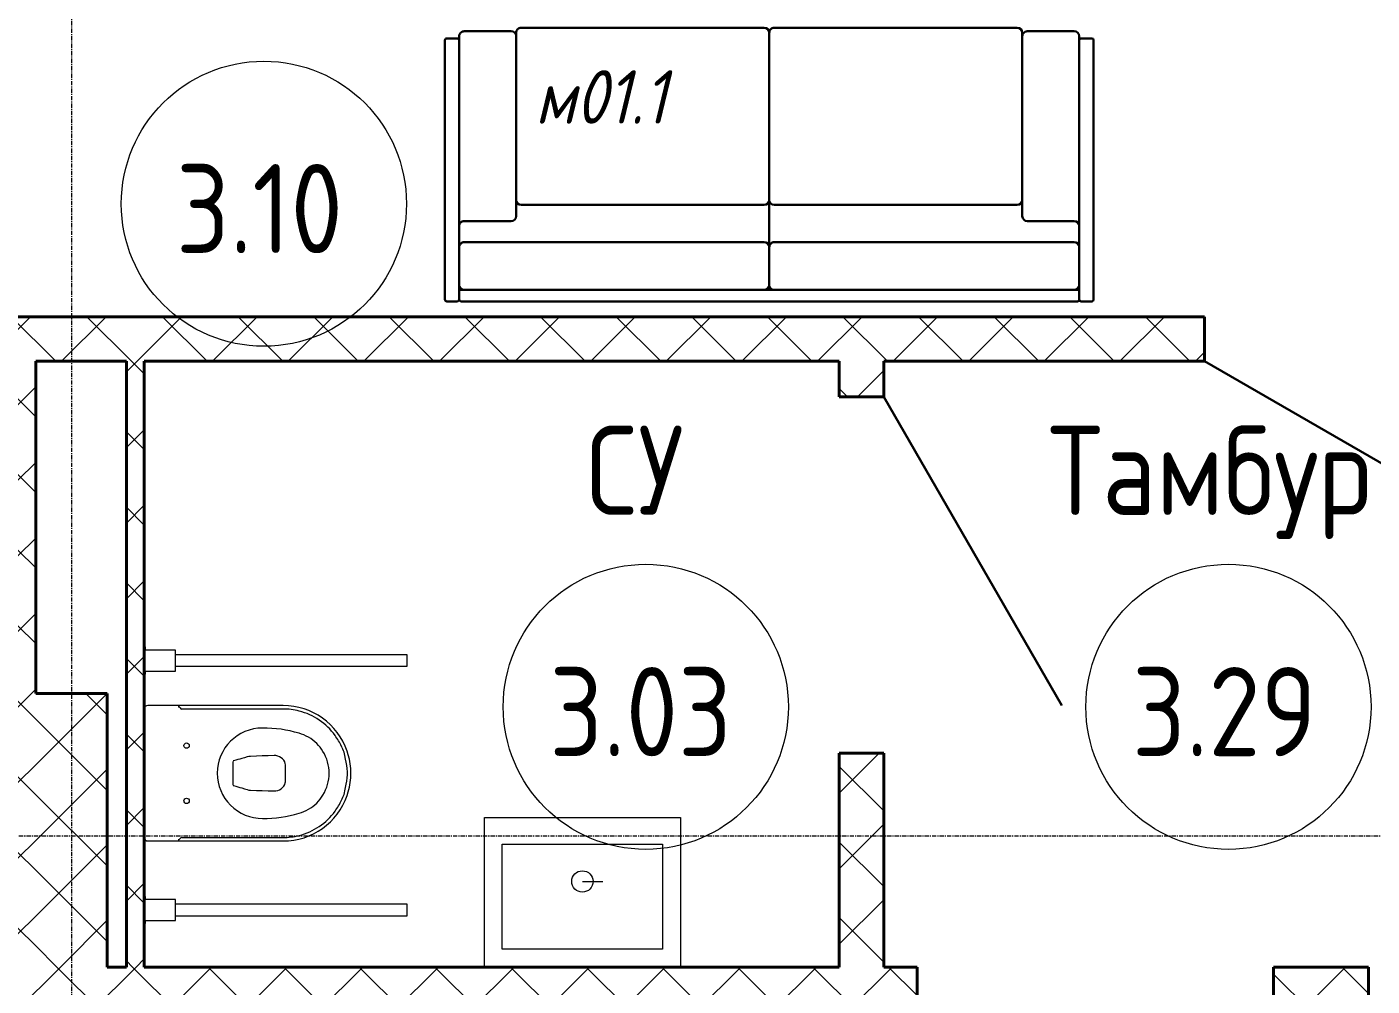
# Model space of a CAD drawing. Header units: millimetres. Extents: x -32954 to 151739, y -65671 to 56243.
# Drawn here: x -22575 to -18801, y -57614 to -54922 of the extents above; entities that cross this region are included whole.
import ezdxf

# ---------------------------------------------------------------- set-up
doc = ezdxf.new("R2010")
doc.units = ezdxf.units.MM
doc.linetypes.add('ADSK_Линия сетки', pattern=[21, 12, -3, 3, -3])
for name, color, linetype, lineweight in [('I-FURN-IDEN', 7, 'Continuous', 9), ('SANINDUSA', 7, 'Continuous', 9), ('Двери', 7, 'Continuous', 18), ('Марки помещений', 7, 'Continuous', 18), ('Обобщенные модели', 7, 'Continuous', 18), ('Оси', 7, 'Continuous', 9), ('Панель', 7, 'Continuous', 30), ('Сантехнические приборы', 7, 'Continuous', 18), ('Стены разрез', 7, 'Continuous', 40), ('ТХ_оборудование', 6, 'Continuous', 30)]:
    doc.layers.add(name, color=color, linetype=linetype, lineweight=lineweight)
doc.styles.add('GOST Common', font='GOST_Common.ttf', dxfattribs={"width": 0.9, "height": 250})
doc.styles.add('GOST Common_I', font='GOST_Common Italic.ttf', dxfattribs={"width": 0.9, "height": 150})
pattern_1 = [(45, (-1e-11, -50353.12), (-106.066, 106.066), []), (135, (-1e-11, -50353.12), (-106.066, -106.066), [])]

# ---------------------------------------------------------------- blocks, each defined once
blk = doc.blocks.new('AC_Дверь_Однопольная_ПВХ - 960х2080h В Вл П с доводчиком-240364-В_АР_ПЭ_03 Этаж')
at = {"layer": 'Панель'}
blk.add_line((-500, 62.5), (366, 562.5), dxfattribs=at)
blk = doc.blocks.new('ADSK_Умывальник со смесителем - Умывальник-V5-В_АР_ПЭ_03 Этаж')
at = {"layer": 'Сантехнические приборы'}
for p, q in [((-275, -420), (-275, 0)), ((-275, 0), (275, 0)), ((275, 0), (275, -420)), ((-225, -370), (-225, -75)), ((-225, -75), (225, -75)), ((225, -75), (225, -370)), ((0, -180), (57, -180)), ((225, -370), (-225, -370))]:
    blk.add_line(p, q, dxfattribs=at)
blk.add_circle((0, -180), 30, dxfattribs=at)
blk = doc.blocks.new('AC_Дверь_Однопольная_ДеревяннаяНаружная_ГОСТ24698-81 - 960х2080h ГЛ-654744-В_АР_ПЭ_03 Этаж')
at = {"layer": 'Панель'}
blk.add_line((500, 62.5), (-366, 562.5), dxfattribs=at)
blk = doc.blocks.new('Sanitary_Toilets_Sanindusa_New-WC-Care-F-D-Low-Level-Toilet - SanitaSimplesNewWccareDc129011004-757739-В_АР_ПЭ_03 Этаж')
at = {"layer": 'SANINDUSA'}
for p, q in [((72.9, 597.7), (62.7, 594.5)), ((187.3, 594.5), (177.1, 597.7)), ((-55.3, 415), (-55.3, 130.6)), ((305.3, 130.6), (305.3, 415))]:
    blk.add_line(p, q, dxfattribs=at)
at = {"layer": 'SANINDUSA', "flags": 128}
for points in [[(184.3, 585.8), (179.5, 587.2), (174.7, 588.2), (164.9, 590.1), (156, 591.9), (147.1, 593.4), (138.2, 594.7), (129.2, 595.6), (125, 595.9), (125.1, 595.9), (124.9, 595.9), (120.8, 595.6), (111.8, 594.7), (102.8, 593.4), (93.9, 591.8), (85.1, 590.1), (75.3, 588.2), (70.5, 587.2), (65.7, 585.8)], [(159.7, 275.1), (159.7, 275.2), (161.5, 281.8), (163.2, 288.2), (164.8, 293.5), (166.3, 298.6), (168.7, 306.3), (170.9, 313.7), (172, 318.5), (172.5, 323.7), (173, 340), (173.5, 356.3), (174.1, 372.8), (174.7, 389.3), (174.5, 394.7), (173.4, 400), (171.5, 405), (168.7, 409.6), (165.3, 413.5), (161.3, 416.8), (156.9, 419.2), (152.2, 420.7), (148.7, 421.3), (145.1, 421.5), (125, 421.4), (104.9, 421.5), (101.3, 421.3), (97.8, 420.7), (93.1, 419.2), (88.7, 416.8), (84.7, 413.5), (81.3, 409.6), (78.5, 405), (76.6, 400), (75.5, 394.7), (75.3, 389.3), (75.9, 372.8), (76.5, 356.3), (77, 340), (77.5, 323.7), (78, 318.5), (79.1, 313.7), (81.3, 306.3), (83.7, 298.6), (85.2, 293.5), (86.8, 288.2), (88.5, 281.8), (90.3, 275.2), (90.3, 275.1)], [(-65, 415), (-65, 165.2), (-65, 124.9), (-65, 35)], [(315, 35), (315, 124.9), (315, 165.2), (315, 415)], [(158.3, 275), (147.2, 274.8), (137.7, 274.7), (128.1, 274.6), (125, 274.6), (121.9, 274.6), (112.3, 274.7), (102.8, 274.8), (91.7, 275)]]:
    blk.add_lwpolyline(points, dxfattribs=at)
at = {"layer": 'SANINDUSA'}
for centre in [(47.5, 144), (202.5, 144)]:
    blk.add_circle(centre, 7.5, dxfattribs=at)
for centre, radius, start, end in [((125, 415), 190, 74.0853, 105.9147), ((125, 415), 190, 109.1388, 180), ((135.4, 400), 198.5, 115.5811, 126.0177), ((122.6, 428), 167.8, 109.8326, 115.7716), ((127.4, 428), 167.7, 64.2281, 70.1677), ((125, 415), 190, 0, 70.8612), ((114.6, 400), 198.5, 53.981, 64.4202), ((125, 415), 180.3, 126.1419, 165.506), ((125, 427), 117, 90, 121.5459), ((125, 427), 117, 58.4541, 90), ((125, 415), 180.3, 14.494, 53.8581), ((125, 427), 117, 135.5035, 163.7398), ((125, 427), 117, 121.5459, 135.5035), ((125, 427), 117, 44.4965, 58.4541), ((125, 427), 117, 16.2602, 44.4965), ((124.8, 415), 180.1, 165.4785, 179.9858), ((365, 357), 367, 163.7398, 180), ((-115, 357), 367, 0, 16.2602), ((125, 414.9), 180.3, 0.0208, 14.515), ((125, 357), 127, 180, 270), ((125, 357), 127, 270, 0), ((-61.6, 124.9), 3.44, 179.7156, 283.8439), ((-55.9, 121.9), 4.87, 120.6298, 184.2515), ((-60.2, 130.7), 4.95, 292.1319, 359.6178), ((310.2, 130.7), 4.95, 180.3822, 247.8681), ((305.9, 121.9), 4.87, 355.7485, 59.3702), ((311.6, 124.9), 3.45, 256.3503, 0.0903), ((-55, 35), 10, 180, 270), ((305, 35), 10, 270, 0)]:
    blk.add_arc(centre, radius, start, end, dxfattribs=at)
blk = doc.blocks.new('Mediclinics_Vertical stainless steel swing grab bar_BG0900x - BG0900C-V8-В_АР_ПЭ_03 Этаж')
at = {"layer": 'Обобщенные модели'}
for p, q in [((-6180.6, -7882), (-6180.6, -8532)), ((-6148.6, -7882), (-6180.6, -7882)), ((-6148.6, -8532), (-6148.6, -7882)), ((-6194.1, -8532), (-6194.1, -8617)), ((-6135.1, -8532), (-6194.1, -8532)), ((-6135.1, -8617), (-6135.1, -8532)), ((-6214.6, -8617), (-6214.6, -8620)), ((-6114.6, -8617), (-6214.6, -8617)), ((-6196.4, -8617), (-6202.9, -8617)), ((-6202.9, -8617), (-6196.4, -8617)), ((-6196.4, -8617), (-6202.9, -8617)), ((-6202.9, -8617), (-6196.4, -8617)), ((-6196.4, -8617), (-6202.9, -8617)), ((-6202.9, -8617), (-6196.4, -8617)), ((-6126.4, -8617), (-6132.9, -8617)), ((-6132.9, -8617), (-6126.4, -8617)), ((-6126.4, -8617), (-6132.9, -8617)), ((-6132.9, -8617), (-6126.4, -8617)), ((-6126.4, -8617), (-6132.9, -8617)), ((-6132.9, -8617), (-6126.4, -8617)), ((-6114.6, -8620), (-6114.6, -8617))]:
    blk.add_line(p, q, dxfattribs=at)
blk = doc.blocks.new('ADSK_Марка_Помещение_2_ГОСТ21-501-2011 - Имя и Категория-86712-В_АР_ПЭ_03 Этаж')
at = {"layer": 'Марки помещений'}
blk.add_circle((0, 0), 4, dxfattribs=at)
blk = doc.blocks.new('Диван 3 местный 1810')
at = {"layer": 'ТХ_оборудование', "ltscale": 60}
for p, q in [((140445.3, 454735.3), (140445.3, 454007.3)), ((140450.3, 454740.3), (140480.3, 454740.3)), ((140485.3, 454735.3), (140485.3, 453996.3)), ((140485.3, 454708.2), (140985.3, 454708.2)), ((140490.3, 454740.3), (140985.3, 454740.3)), ((141355.3, 454740.3), (140985.3, 454740.3)), ((141355.3, 454708.2), (140985.3, 454708.2)), ((141355.3, 454740.3), (141725.3, 454740.3)), ((141355.3, 454708.2), (141725.3, 454708.2)), ((142220.3, 454740.3), (141725.3, 454740.3)), ((142225.3, 454708.2), (141725.3, 454708.2)), ((142225.3, 454735.3), (142225.3, 453996.3)), ((142260.3, 454740.3), (142230.3, 454740.3)), ((142265.3, 454735.3), (142265.3, 454007.3)), ((141355.3, 454694.2), (141355.3, 453986.3)), ((140499.3, 454574.2), (140985.3, 454574.2)), ((141341.3, 454574.2), (140985.3, 454574.2)), ((141369.3, 454574.2), (141725.3, 454574.2)), ((142211.3, 454574.2), (141725.3, 454574.2)), ((140499.3, 454515), (140631.3, 454515)), ((140645.3, 454501), (140645.3, 453986.3)), ((141355.3, 454501), (141355.3, 453986.3)), ((142065.3, 454501), (142065.3, 453986.3)), ((142211.3, 454515), (142079.3, 454515)), ((140659.3, 454469.7), (140985.3, 454469.7)), ((141341.3, 454469.7), (140985.3, 454469.7)), ((141369.3, 454469.7), (141725.3, 454469.7)), ((142051.3, 454469.7), (141725.3, 454469.7)), ((140450.3, 454002.3), (140480.3, 454002.3)), ((142260.3, 454002.3), (142230.3, 454002.3)), ((140499.3, 453982.3), (140631.3, 453982.3)), ((140659.3, 453972.3), (140985.3, 453972.3)), ((141341.3, 453972.3), (140985.3, 453972.3)), ((141369.3, 453972.3), (141725.3, 453972.3)), ((142051.3, 453972.3), (141725.3, 453972.3)), ((142211.3, 453982.3), (142079.3, 453982.3))]:
    blk.add_line(p, q, dxfattribs=at)
for centre, radius, start, end in [((140450.3, 454735.3), 5, 90, 180), ((140480.3, 454735.3), 5, 0, 90), ((140490.3, 454735.3), 5, 90, 180), ((140499.3, 454694.2), 14, 90, 180), ((141341.3, 454694.2), 14, 0, 90), ((141369.3, 454694.2), 14, 90, 180), ((142211.3, 454694.2), 14, 0, 90), ((142220.3, 454735.3), 5, 0, 90), ((142230.3, 454735.3), 5, 90, 180), ((142260.3, 454735.3), 5, 0, 90), ((140499.3, 454588.2), 14, 180, 270), ((141341.3, 454588.2), 14, 270, 0), ((141369.3, 454588.2), 14, 180, 270), ((142211.3, 454588.2), 14, 270, 0), ((140499.3, 454529), 14, 180, 270), ((142211.3, 454529), 14, 270, 0), ((140631.3, 454501), 14, 0, 90), ((142079.3, 454501), 14, 90, 180), ((140659.3, 454455.7), 14, 90, 180), ((141341.3, 454455.7), 14, 0, 90), ((141369.3, 454455.7), 14, 90, 180), ((142051.3, 454455.7), 14, 0, 90), ((140450.3, 454007.3), 5, 180, 270), ((140480.3, 454007.3), 5, 270, 0), ((140499.3, 453996.3), 14, 180, 270), ((140631.3, 453996.3), 14, 270, 0), ((142079.3, 453996.3), 14, 180, 270), ((142211.3, 453996.3), 14, 270, 0), ((142230.3, 454007.3), 5, 180, 270), ((142260.3, 454007.3), 5, 270, 0), ((140659.3, 453986.3), 14, 180, 270), ((141341.3, 453986.3), 14, 270, 0), ((141369.3, 453986.3), 14, 180, 270), ((142051.3, 453986.3), 14, 270, 0)]:
    blk.add_arc(centre, radius, start, end, dxfattribs=at)

msp = doc.modelspace()

# ---------------------------------------------------------------- hatches: boundary and pattern name
at = {"layer": 'Стены разрез', "lineweight": 9}
h = msp.add_hatch(dxfattribs=at)
h.set_pattern_fill('FP_1', color=256, style=0, pattern_type=2)
h.set_pattern_definition(pattern_1)
h.paths.add_polyline_path([(-17472.5, -55860.6), (-17472.5, -55735.6), (-18270.9, -55735.6), (-18270.9, -55860.6), (-18141.1, -55860.6)])
h.paths.add_polyline_path([(-20295.9, -55860.6), (-19270.9, -55860.6), (-19270.9, -55735.6), (-25425, -55735.6), (-25425, -55860.6), (-21145.7, -55860.6)])
h.paths.add_polyline_path([(-27725, -55860.6), (-26425, -55860.6), (-26425, -55735.6), (-27725, -55735.6)])
h = msp.add_hatch(dxfattribs=at)
h.set_pattern_fill('FP_1', color=256, style=0, pattern_type=2)
h.set_pattern_definition(pattern_1)
h.paths.add_polyline_path([(-22550, -57560.6), (-22550, -55860.6), (-22600, -55860.6), (-22600, -57560.6)])
h = msp.add_hatch(dxfattribs=at)
h.set_pattern_fill('FP_1', color=256, style=0, pattern_type=2)
h.set_pattern_definition(pattern_1)
h.paths.add_polyline_path([(-22245.9, -57560.6), (-22245.9, -55860.6), (-22295.9, -55860.6), (-22295.9, -57560.6)])
h = msp.add_hatch(dxfattribs=at)
h.set_pattern_fill('FP_1', color=256, style=0, pattern_type=2)
h.set_pattern_definition(pattern_1)
h.paths.add_polyline_path([(-20295.9, -57560.6), (-20170.9, -57560.6), (-20170.9, -56960.6), (-20295.9, -56960.6)])
h.paths.add_polyline_path([(-20295.9, -55960.6), (-20170.9, -55960.6), (-20170.9, -55860.6), (-20295.9, -55860.6)])
h = msp.add_hatch(dxfattribs=at)
h.set_pattern_fill('FP_1', color=256, style=0, pattern_type=2)
h.set_pattern_definition(pattern_1)
h.paths.add_polyline_path([(-22350, -57560.6), (-22350, -56793.1), (-22550, -56793.1), (-22550, -57560.6)])
h = msp.add_hatch(dxfattribs=at)
h.set_pattern_fill('FP_1', color=256, style=0, pattern_type=2)
h.set_pattern_definition(pattern_1)
h.paths.add_polyline_path([(-15312.5, -57685.6), (-15312.5, -57560.6), (-17810.6, -57560.6), (-17810.6, -57685.6)])
h.paths.add_polyline_path([(-18977, -57685.6), (-18810.6, -57685.6), (-18810.6, -57560.6), (-19077, -57560.6), (-19077, -57685.6)])
h.paths.add_polyline_path([(-20077, -57685.6), (-20077, -57560.6), (-25114.9, -57560.6), (-25114.9, -57685.6), (-21145.7, -57685.6)])
h.paths.add_polyline_path([(-26200, -57685.6), (-26114.9, -57685.6), (-26114.9, -57560.6), (-26200, -57560.6), (-26200, -57573.1)])

# ---------------------------------------------------------------- linework, layer by layer
at = {"layer": 'Оси', "linetype": 'ADSK_Линия сетки'}
for p, q in [((-22450, -46065.3), (-22450, -64853.1)), ((2299.7, -57193.1), (-32136.4, -57193.1))]:
    msp.add_line(p, q, dxfattribs=at)
at = {"layer": 'Стены разрез'}
for p, q in [((-19270.9, -55735.6), (-25425, -55735.6)), ((-19270.9, -55860.6), (-19270.9, -55735.6)), ((-22550, -56793.1), (-22550, -55860.6)), ((-22550, -55860.6), (-22295.9, -55860.6)), ((-22295.9, -55860.6), (-22295.9, -57560.6)), ((-22245.9, -57560.6), (-22245.9, -55860.6)), ((-22245.9, -55860.6), (-20295.9, -55860.6)), ((-20295.9, -55860.6), (-20295.9, -55960.6)), ((-20170.9, -55960.6), (-20170.9, -55860.6)), ((-20170.9, -55860.6), (-19270.9, -55860.6)), ((-20295.9, -55960.6), (-20170.9, -55960.6)), ((-22350, -56793.1), (-22550, -56793.1)), ((-22350, -57560.6), (-22350, -56793.1)), ((-20170.9, -56960.6), (-20295.9, -56960.6)), ((-20295.9, -56960.6), (-20295.9, -57560.6)), ((-20170.9, -57560.6), (-20170.9, -56960.6)), ((-22295.9, -57560.6), (-22350, -57560.6)), ((-20295.9, -57560.6), (-22245.9, -57560.6)), ((-20077, -57560.6), (-20170.9, -57560.6)), ((-20077, -57685.6), (-20077, -57560.6)), ((-18810.6, -57560.6), (-19077, -57560.6)), ((-19077, -57560.6), (-19077, -57685.6)), ((-18810.6, -57685.6), (-18810.6, -57560.6))]:
    msp.add_line(p, q, dxfattribs=at)

# ---------------------------------------------------------------- block references
at = {"layer": 'Двери'}
for name, p, rotation in [('AC_Дверь_Однопольная_ДеревяннаяНаружная_ГОСТ24698-81 - 960х2080h ГЛ-654744-В_АР_ПЭ_03 Этаж', (-18770.9, -55798.1), 180), ('AC_Дверь_Однопольная_ПВХ - 960х2080h В Вл П с доводчиком-240364-В_АР_ПЭ_03 Этаж', (-20233.4, -56460.6), 269.9999999999998)]:
    msp.add_blockref(name, p, dxfattribs=dict(at, rotation=rotation))
at = {"layer": 'Марки помещений', "xscale": 99.99999999999993, "yscale": 99.99999999999993, "zscale": 99.99999999999993}
for p in [(-21910.1, -55418.7), (-20838.5, -56830.4), (-19203.6, -56830.4)]:
    msp.add_blockref('ADSK_Марка_Помещение_2_ГОСТ21-501-2011 - Имя и Категория-86712-В_АР_ПЭ_03 Этаж', p, dxfattribs=at)
at = {"layer": 'Обобщенные модели', "rotation": 270.0000000000002}
for p in [(-13625.9, -62865.2), (-13625.9, -63565.2)]:
    msp.add_blockref('Mediclinics_Vertical stainless steel swing grab bar_BG0900x - BG0900C-V8-В_АР_ПЭ_03 Этаж', p, dxfattribs=at)
at = {"layer": 'Сантехнические приборы', "rotation": 270.0000000000001}
msp.add_blockref('Sanitary_Toilets_Sanindusa_New-WC-Care-F-D-Low-Level-Toilet - SanitaSimplesNewWccareDc129011004-757739-В_АР_ПЭ_03 Этаж', (-22270.9, -56891.9), dxfattribs=at)
at = {"layer": 'Сантехнические приборы'}
msp.add_blockref('ADSK_Умывальник со смесителем - Умывальник-V5-В_АР_ПЭ_03 Этаж', (-21016.4, -57140.6), dxfattribs=at)
at = {"layer": 'ТХ_оборудование', "color": 1, "rotation": 180}
msp.add_blockref('Диван 3 местный 1810', (120863.2, 399047.7), dxfattribs=at)

# ---------------------------------------------------------------- texts
at = {"layer": 'I-FURN-IDEN', "insert": (-21149.2, -55043.9), "char_height": 150, "width": 346.329, "attachment_point": 1, "style": 'GOST Common_I'}
msp.add_mtext('м01.1', dxfattribs=at)
at = {"layer": 'Марки помещений', "lineweight": 9, "char_height": 250, "attachment_point": 1, "style": 'GOST Common'}
for s, insert, width in [('3.10', (-22156.8, -55307.3), 606.076), ('СУ', (-21005.2, -56041.8), 411.266), ('Тамбур', (-19709.6, -56041.8), 1233.797), ('3.03', (-21109.2, -56719), 663.797), ('3.29', (-19474.2, -56719), 663.797)]:
    msp.add_mtext(s, dxfattribs=dict(at, insert=insert, width=width))

doc.saveas('drawing.dxf')
